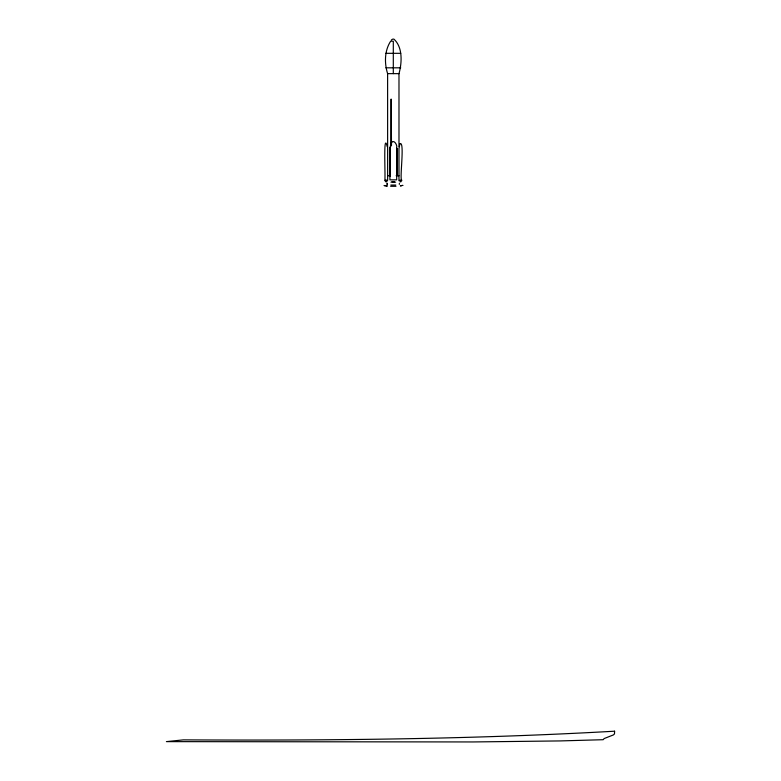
<?xml version="1.0" encoding="UTF-8"?>
<svg xmlns="http://www.w3.org/2000/svg" width="781" height="781" viewBox="0 0 781 781"><rect width="100%" height="100%" fill="white"/><g stroke="black" fill="none" stroke-linecap="round" stroke-linejoin="round"><path stroke-width="1.17" d="M389.856 148.663L389.612 175.081L389.543 148.556M399.306 184.375L399.374 183.291M389.807 175.471L389.719 148.634M397.08 148.654L397.168 174.954M396.816 175.442L396.953 148.585M387.239 146.662C383.061 129.636 385.648 177.892 384.818 180.157L387.63 180.157L387.61 73.639C384.301 63.124 384.477 50.667 390.666 41.188L393.302 41.188L393.302 73.639M398.984 146.564L398.984 73.639C401.932 63.066 402.957 47.426 394.034 39.235C393.068 38.786 391.994 39.372 391.33 40.085M402.654 185.487L402.762 185.419M401.024 181.719L400.204 181.866M400.399 185.732L401.795 185.497M401.834 185.683L400.438 185.917M402.117 185.468L402.791 185.39M385.882 53.323L400.721 53.323M385.882 67.82L400.721 67.82M387.61 73.639L398.984 73.639M396.885 149.337L396.592 147.931L396.592 176.145L396.885 174.739M387.61 175.745L390.451 175.745M396.143 175.745L398.984 175.745M384.887 180.782L387.561 180.782M399.042 180.782L401.717 180.782M392.042 181.563L394.551 181.563M392.638 181.914L394.229 181.914M390.949 182.168L392.687 182.168M393.907 182.168L395.645 182.168M390.803 185.058L395.801 185.058M390.646 186.298L395.957 186.298M386.78 185.985L386.507 185.81M386.478 185.946L387.278 186.024L386.81 185.878M386.566 185.966L384.769 185.683M384.799 185.497L386.195 185.732M384.828 185.683L384.027 185.527M385.482 181.69L386.79 181.885M396.709 148.654L396.719 159.412M387.034 183.594L387.103 184.609M387.23 183.291L387.298 184.375M391.496 145.442L391.135 99.05L390.764 146.652M614.598 731.201L614.481 733.915L613.427 734.911L604.182 738.543L603.166 739.705L560.075 740.925L472.866 741.95L166.402 741.628L183.35 739.871C327.171 740.613 470.972 739.353 614.598 731.201M399.94 143.694L398.974 148.634L398.974 180.157L401.785 180.157C399.247 180.079 405.075 140.619 399.94 143.694M391.252 143.069L389.914 147.687L389.914 179.845L396.68 179.845L396.68 147.687C397.666 145.061 393.478 138.481 391.252 143.069M390.002 147.931L389.719 149.337L390.002 147.931M390.002 174.739L389.719 176.145L390.002 174.739"/></g></svg>
